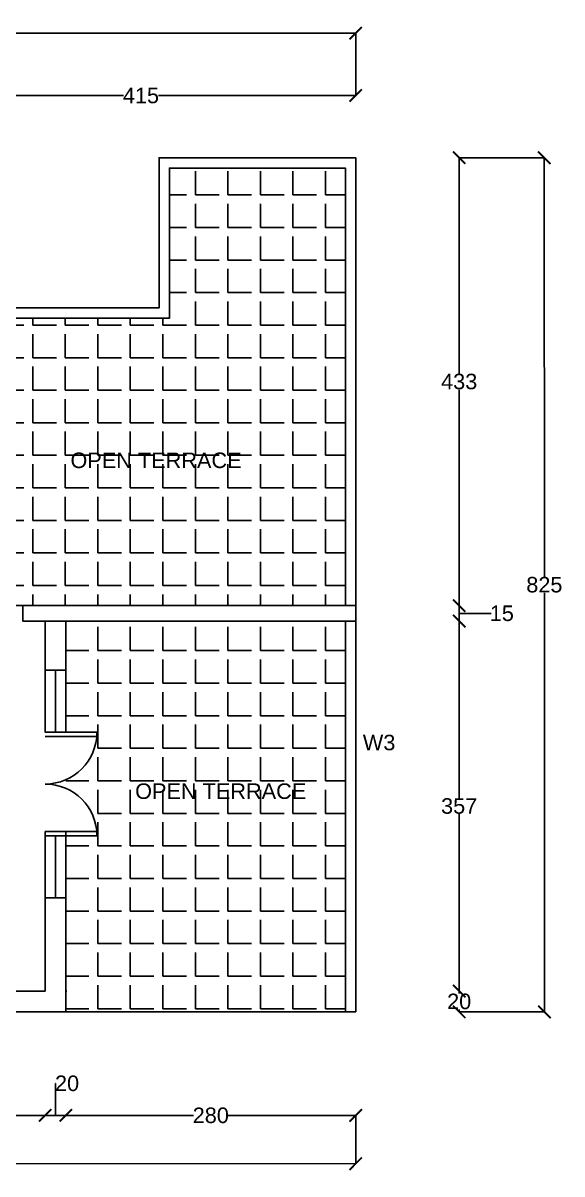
# Model space of a CAD drawing. Header units: centimetres. Extents: x -992 to 575039, y -1394 to 978780.
# Drawn here: x 3060 to 3581, y -768 to 344 of the extents above; entities that cross this region are included whole.
import ezdxf

# ---------------------------------------------------------------- set-up
doc = ezdxf.new("R2010")
doc.units = ezdxf.units.CM
for name, color, linetype in [('DIMENSIONS', 7, 'Continuous'), ('DOOR', 251, 'Continuous'), ('Hatch', 7, 'Continuous'), ('WINDOW', 1, 'Continuous')]:
    doc.layers.add(name, color=color, linetype=linetype)
doc.styles.get("Standard").update_dxf_attribs({"font": 'arial.ttf'})
doc.dimstyles.new('Jeeva', dxfattribs={"dimtxt": 15, "dimasz": 12, "dimexe": 0.18, "dimexo": 0.0625, "dimgap": 0.09, "dimtad": 0, "dimtih": 1, "dimtoh": 1, "dimdec": 0, "dimzin": 0, "dimdsep": 46, "dimtxsty": 'Standard', "dimblk": 'ARCHTICK', "dimcen": 0.091, "dimadec": 0, "dimazin": 0, "dimtfac": 1, "dimtdec": 0, "dimtofl": 0, "dimtmove": 0, "dimatfit": 3, "dimfxl": 1, "dimtolj": 1, "dimtzin": 0, "dimarcsym": 0})

# ---------------------------------------------------------------- blocks, each defined once
blk = doc.blocks.new('_ArchTick')
at = {"color": 0, "linetype": 'ByBlock', "const_width": 0.15}
blk.add_lwpolyline([(-0.5, -0.5), (0.5, 0.5)], dxfattribs=at)
blk = doc.blocks.new('*D175')
at = {"layer": 'Defpoints', "color": 0, "transparency": 16777216}
for p in [(2966.2, 273.6), (3381.2, 273.6), (3381.2, 273.6)]:
    blk.add_point(p, dxfattribs=at)
at = {"layer": 'DIMENSIONS', "color": 0, "lineweight": -2, "transparency": 16777216}
for p, q in [((2966.2, 273.7), (2966.2, 273.8)), ((2966.2, 273.6), (3156.7, 273.6)), ((3381.2, 273.6), (3190.7, 273.6)), ((3381.2, 273.7), (3381.2, 273.8))]:
    blk.add_line(p, q, dxfattribs=at)
at = {"layer": 'DIMENSIONS', "color": 0, "lineweight": -2, "transparency": 16777216, "xscale": 12, "yscale": 12, "zscale": 12, "rotation": 180}
blk.add_blockref('_ArchTick', (2966.2, 273.6), dxfattribs=at)
at = {"layer": 'DIMENSIONS', "color": 0, "lineweight": -2, "transparency": 16777216, "xscale": 12, "yscale": 12, "zscale": 12}
blk.add_blockref('_ArchTick', (3381.2, 273.6), dxfattribs=at)
at = {"layer": 'DIMENSIONS', "color": 0, "transparency": 16777216, "insert": (3173.7, 273.6), "char_height": 15, "attachment_point": 5}
blk.add_mtext('\\A1;415', dxfattribs=at)
blk = doc.blocks.new('*D176')
at = {"layer": 'Defpoints', "color": 0, "transparency": 16777216}
for p in [(2336.2, 333.8), (2336.2, 273.8), (3381.2, 273.8)]:
    blk.add_point(p, dxfattribs=at)
at = {"layer": 'DIMENSIONS', "color": 0, "lineweight": -2, "transparency": 16777216}
for p, q in [((2336.2, 273.8), (2336.2, 334)), ((2336.2, 333.8), (2836.9, 333.8)), ((3381.2, 333.8), (2880.5, 333.8)), ((3381.2, 273.8), (3381.2, 334))]:
    blk.add_line(p, q, dxfattribs=at)
at = {"layer": 'DIMENSIONS', "color": 0, "lineweight": -2, "transparency": 16777216, "xscale": 12, "yscale": 12, "zscale": 12, "rotation": 180}
blk.add_blockref('_ArchTick', (2336.2, 333.8), dxfattribs=at)
at = {"layer": 'DIMENSIONS', "color": 0, "lineweight": -2, "transparency": 16777216, "xscale": 12, "yscale": 12, "zscale": 12}
blk.add_blockref('_ArchTick', (3381.2, 333.8), dxfattribs=at)
at = {"layer": 'DIMENSIONS', "color": 0, "transparency": 16777216, "insert": (2858.7, 333.8), "char_height": 15, "attachment_point": 5}
blk.add_mtext('\\A1;1045', dxfattribs=at)
blk = doc.blocks.new('*D191')
at = {"layer": 'Defpoints', "color": 0, "transparency": 16777216}
for p in [(2671.2, -711.2), (3081.2, -711.2), (3081.2, -711.2)]:
    blk.add_point(p, dxfattribs=at)
at = {"layer": 'DIMENSIONS', "color": 0, "lineweight": -2, "transparency": 16777216}
for p, q in [((2671.2, -711.1), (2671.2, -711)), ((2671.2, -711.2), (2859.3, -711.2)), ((3081.2, -711.2), (2893.1, -711.2)), ((3081.2, -711.1), (3081.2, -711))]:
    blk.add_line(p, q, dxfattribs=at)
at = {"layer": 'DIMENSIONS', "color": 0, "lineweight": -2, "transparency": 16777216, "xscale": 12, "yscale": 12, "zscale": 12, "rotation": 180}
blk.add_blockref('_ArchTick', (2671.2, -711.2), dxfattribs=at)
at = {"layer": 'DIMENSIONS', "color": 0, "lineweight": -2, "transparency": 16777216, "xscale": 12, "yscale": 12, "zscale": 12}
blk.add_blockref('_ArchTick', (3081.2, -711.2), dxfattribs=at)
at = {"layer": 'DIMENSIONS', "color": 0, "transparency": 16777216, "insert": (2876.2, -711.2), "char_height": 15, "attachment_point": 5}
blk.add_mtext('\\A1;410', dxfattribs=at)
blk = doc.blocks.new('*D192')
at = {"layer": 'Defpoints', "color": 0, "transparency": 16777216}
for p in [(3081.2, -711.2), (3101.2, -711.2), (3101.2, -711.2)]:
    blk.add_point(p, dxfattribs=at)
at = {"layer": 'DIMENSIONS', "color": 0, "lineweight": -2, "transparency": 16777216}
for p, q in [((3091.2, -711.2), (3091.2, -680.3)), ((3091.2, -680.3), (3091.4, -680.3)), ((3081.2, -711.1), (3081.2, -711)), ((3081.2, -711.2), (3101.2, -711.2)), ((3101.2, -711.1), (3101.2, -711))]:
    blk.add_line(p, q, dxfattribs=at)
at = {"layer": 'DIMENSIONS', "color": 0, "lineweight": -2, "transparency": 16777216, "xscale": 12, "yscale": 12, "zscale": 12, "rotation": 180}
blk.add_blockref('_ArchTick', (3081.2, -711.2), dxfattribs=at)
at = {"layer": 'DIMENSIONS', "color": 0, "lineweight": -2, "transparency": 16777216, "xscale": 12, "yscale": 12, "zscale": 12}
blk.add_blockref('_ArchTick', (3101.2, -711.2), dxfattribs=at)
at = {"layer": 'DIMENSIONS', "color": 0, "transparency": 16777216, "insert": (3102.3, -680.3), "char_height": 15, "attachment_point": 5}
blk.add_mtext('\\A1;20', dxfattribs=at)
blk = doc.blocks.new('*D193')
at = {"layer": 'Defpoints', "color": 0, "transparency": 16777216}
for p in [(3101.2, -711.2), (3381.2, -711.2), (3381.2, -711.2)]:
    blk.add_point(p, dxfattribs=at)
at = {"layer": 'DIMENSIONS', "color": 0, "lineweight": -2, "transparency": 16777216}
for p, q in [((3101.2, -711.1), (3101.2, -711)), ((3101.2, -711.2), (3224.4, -711.2)), ((3381.2, -711.2), (3258, -711.2)), ((3381.2, -711.1), (3381.2, -711))]:
    blk.add_line(p, q, dxfattribs=at)
at = {"layer": 'DIMENSIONS', "color": 0, "lineweight": -2, "transparency": 16777216, "xscale": 12, "yscale": 12, "zscale": 12, "rotation": 180}
blk.add_blockref('_ArchTick', (3101.2, -711.2), dxfattribs=at)
at = {"layer": 'DIMENSIONS', "color": 0, "lineweight": -2, "transparency": 16777216, "xscale": 12, "yscale": 12, "zscale": 12}
blk.add_blockref('_ArchTick', (3381.2, -711.2), dxfattribs=at)
at = {"layer": 'DIMENSIONS', "color": 0, "transparency": 16777216, "insert": (3241.2, -711.2), "char_height": 15, "attachment_point": 5}
blk.add_mtext('\\A1;280', dxfattribs=at)
blk = doc.blocks.new('*D194')
at = {"layer": 'Defpoints', "color": 0, "transparency": 16777216}
for p in [(2336.2, -711.2), (3381.2, -711), (2336.2, -758)]:
    blk.add_point(p, dxfattribs=at)
at = {"layer": 'DIMENSIONS', "color": 0, "lineweight": -2, "transparency": 16777216}
for p, q in [((2336.2, -711.3), (2336.2, -758.2)), ((3381.2, -711.1), (3381.2, -758)), ((2336.2, -758), (2836.9, -757.9)), ((3381.2, -757.8), (2880.5, -757.9))]:
    blk.add_line(p, q, dxfattribs=at)
at = {"layer": 'DIMENSIONS', "color": 0, "lineweight": -2, "transparency": 16777216, "xscale": 12, "yscale": 12, "zscale": 12}
for p, rotation in [((2336.2, -758), 180.0098691293879), ((3381.2, -757.8), 0.009869129387878317)]:
    blk.add_blockref('_ArchTick', p, dxfattribs=dict(at, rotation=rotation))
at = {"layer": 'DIMENSIONS', "color": 0, "transparency": 16777216, "insert": (2858.7, -757.9), "char_height": 15, "attachment_point": 5}
blk.add_mtext('\\A1;1045', dxfattribs=at)
blk = doc.blocks.new('*D183')
at = {"layer": 'Defpoints', "color": 0, "transparency": 16777216}
for p in [(3481.2, 213.6), (3481.2, -218.9), (3481.2, -218.9)]:
    blk.add_point(p, dxfattribs=at)
at = {"layer": 'DIMENSIONS', "color": 0, "lineweight": -2, "transparency": 16777216}
for p, q in [((3481.2, 213.6), (3481.2, 5.1)), ((3481.3, 213.6), (3481.4, 213.6)), ((3481.2, -218.9), (3481.2, -10.4)), ((3481.3, -218.9), (3481.4, -218.9))]:
    blk.add_line(p, q, dxfattribs=at)
at = {"layer": 'DIMENSIONS', "color": 0, "lineweight": -2, "transparency": 16777216, "xscale": 12, "yscale": 12, "zscale": 12}
for p, rotation in [((3481.2, 213.6), 90), ((3481.2, -218.9), 270)]:
    blk.add_blockref('_ArchTick', p, dxfattribs=dict(at, rotation=rotation))
at = {"layer": 'DIMENSIONS', "color": 0, "transparency": 16777216, "insert": (3481.2, -2.6), "char_height": 15, "attachment_point": 5}
blk.add_mtext('\\A1;433', dxfattribs=at)
blk = doc.blocks.new('*D184')
at = {"layer": 'Defpoints', "color": 0, "transparency": 16777216}
for p in [(3481.2, -218.9), (3481.2, -233.9), (3481.2, -233.9)]:
    blk.add_point(p, dxfattribs=at)
at = {"layer": 'DIMENSIONS', "color": 0, "lineweight": -2, "transparency": 16777216}
for p, q in [((3481.2, -218.9), (3481.2, -233.9)), ((3481.3, -218.9), (3481.4, -218.9)), ((3481.2, -226.4), (3512.1, -226.4)), ((3512.1, -226.4), (3512.2, -226.4)), ((3481.3, -233.9), (3481.4, -233.9))]:
    blk.add_line(p, q, dxfattribs=at)
at = {"layer": 'DIMENSIONS', "color": 0, "lineweight": -2, "transparency": 16777216, "xscale": 12, "yscale": 12, "zscale": 12}
for p, rotation in [((3481.2, -218.9), 90), ((3481.2, -233.9), 270)]:
    blk.add_blockref('_ArchTick', p, dxfattribs=dict(at, rotation=rotation))
at = {"layer": 'DIMENSIONS', "color": 0, "transparency": 16777216, "insert": (3522.4, -226.4), "char_height": 15, "attachment_point": 5}
blk.add_mtext('\\A1;15', dxfattribs=at)
blk = doc.blocks.new('*D185')
at = {"layer": 'Defpoints', "color": 0, "transparency": 16777216}
for p in [(3481.2, -233.9), (3481.2, -591.2), (3481.2, -591.2)]:
    blk.add_point(p, dxfattribs=at)
at = {"layer": 'DIMENSIONS', "color": 0, "lineweight": -2, "transparency": 16777216}
for p, q in [((3481.2, -233.9), (3481.2, -404.8)), ((3481.3, -233.9), (3481.4, -233.9)), ((3481.2, -591.2), (3481.2, -420.3)), ((3481.3, -591.2), (3481.4, -591.2))]:
    blk.add_line(p, q, dxfattribs=at)
at = {"layer": 'DIMENSIONS', "color": 0, "lineweight": -2, "transparency": 16777216, "xscale": 12, "yscale": 12, "zscale": 12}
for p, rotation in [((3481.2, -233.9), 90), ((3481.2, -591.2), 270)]:
    blk.add_blockref('_ArchTick', p, dxfattribs=dict(at, rotation=rotation))
at = {"layer": 'DIMENSIONS', "color": 0, "transparency": 16777216, "insert": (3481.2, -412.5), "char_height": 15, "attachment_point": 5}
blk.add_mtext('\\A1;357', dxfattribs=at)
blk = doc.blocks.new('*D186')
at = {"layer": 'Defpoints', "color": 0, "transparency": 16777216}
for p in [(3481.2, -591.2), (3481.2, -611.2), (3481.2, -611.2)]:
    blk.add_point(p, dxfattribs=at)
at = {"layer": 'DIMENSIONS', "color": 0, "lineweight": -2, "transparency": 16777216}
for p, q in [((3481.2, -591.2), (3481.2, -593.4)), ((3481.3, -591.2), (3481.4, -591.2)), ((3481.2, -611.2), (3481.2, -608.9)), ((3481.3, -611.2), (3481.4, -611.2))]:
    blk.add_line(p, q, dxfattribs=at)
at = {"layer": 'DIMENSIONS', "color": 0, "lineweight": -2, "transparency": 16777216, "xscale": 12, "yscale": 12, "zscale": 12}
for p, rotation in [((3481.2, -591.2), 90), ((3481.2, -611.2), 270)]:
    blk.add_blockref('_ArchTick', p, dxfattribs=dict(at, rotation=rotation))
at = {"layer": 'DIMENSIONS', "color": 0, "transparency": 16777216, "insert": (3481.2, -601.2), "char_height": 15, "attachment_point": 5}
blk.add_mtext('\\A1;20', dxfattribs=at)
blk = doc.blocks.new('*D187')
at = {"layer": 'Defpoints', "color": 0, "transparency": 16777216}
for p in [(3481.2, 213.6), (3563.4, 213.6), (3481.4, -611.2)]:
    blk.add_point(p, dxfattribs=at)
at = {"layer": 'DIMENSIONS', "color": 0, "lineweight": -2, "transparency": 16777216}
for p, q in [((3481.3, 213.6), (3563.6, 213.6)), ((3563.4, 213.6), (3563.5, -191)), ((3563.6, -611.2), (3563.5, -206.5)), ((3481.4, -611.2), (3563.8, -611.2))]:
    blk.add_line(p, q, dxfattribs=at)
at = {"layer": 'DIMENSIONS', "color": 0, "lineweight": -2, "transparency": 16777216, "xscale": 12, "yscale": 12, "zscale": 12}
for p, rotation in [((3563.4, 213.6), 90.0125040122984), ((3563.6, -611.2), 270.0125040122984)]:
    blk.add_blockref('_ArchTick', p, dxfattribs=dict(at, rotation=rotation))
at = {"layer": 'DIMENSIONS', "color": 0, "transparency": 16777216, "insert": (3563.5, -198.8), "char_height": 15, "attachment_point": 5}
blk.add_mtext('\\A1;825', dxfattribs=at)

msp = doc.modelspace()

# ---------------------------------------------------------------- hatches: boundary and pattern name
at = {"layer": 'Hatch', "true_color": 0x636466}
h = msp.add_hatch(dxfattribs=at)
h.set_pattern_fill('ANGLE', color=251, scale=4.5)
h.set_pattern_definition([(0, (-6140.608, -105.248), (0, 31.4325), [22.86, -8.5725]), (90, (-6140.608, -105.248), (-31.4325, 2e-15), [22.86, -8.5725])])
h.paths.add_polyline_path([(3371.2, 203.6), (3201.2, 203.6), (3201.2, 58.6), (2966.2, 58.6), (2966.2, -144.6, -0.378897), (3058.5, -218.9), (3059.7, -218.9), (3081.2, -218.9), (3371.2, -218.9)])
h.paths.add_polyline_path([(3371.2, -233.9), (3101.2, -233.9), (3101.2, -312.5), (3101.2, -341.2), (3131.2, -341.2, -0.298217), (3101.2, -387), (3101.2, -395.4, -0.298217), (3131.2, -441.2), (3101.2, -441.2), (3101.2, -501.2), (3101.2, -611.2), (3371.2, -611.2)])
h.paths.add_polyline_path([(3100.8, -94.5), (3273.7, -94.5), (3273.7, -63.6), (3100.8, -63.6)], flags=24)
h.paths.add_polyline_path([(3163.3, -414.1), (3336.1, -414.1), (3336.1, -383.1), (3163.3, -383.1)], flags=24)

# ---------------------------------------------------------------- linework, layer by layer
for p, q in [((3191.2, 68.6), (3191.2, 213.6)), ((3059.7, -218.9), (2966.2, -218.9)), ((3059.7, -233.9), (3059.7, -218.9)), ((3081.2, -218.9), (3059.7, -218.9)), ((3059.7, -233.9), (3081.2, -233.9)), ((3081.2, -233.9), (3101.2, -233.9)), ((3081.2, -281.2), (3101.2, -281.2)), ((3081.2, -341.2), (3101.2, -341.2)), ((3081.2, -441.2), (3101.2, -441.2)), ((3081.2, -501.2), (3101.2, -501.2))]:
    msp.add_line(p, q)
for points in [[(2966.2, 68.6), (3191.2, 68.6), (3191.2, 213.6), (3381.2, 213.6), (3381.2, -218.9)], [(2966.2, 58.6), (3201.2, 58.6), (3201.2, 203.6), (3371.2, 203.6), (3371.2, -218.9)], [(3371.2, -611.2), (3371.2, -233.9)], [(3381.2, -611.2), (3381.2, -233.9)]]:
    msp.add_lwpolyline(points)
at = {"layer": 'DIMENSIONS'}
for p, q in [((3191.2, 213.6), (3381.2, 213.6)), ((3381.2, -611.2), (3381.2, 213.6)), ((2951.2, 68.6), (3191.2, 68.6)), ((3081.2, -218.9), (3381.2, -218.9)), ((3081.2, -312.5), (3081.2, -233.9)), ((3081.2, -312.5), (3081.2, -233.9)), ((3101.2, -312.5), (3101.2, -233.9)), ((3101.2, -233.9), (3381.2, -233.9)), ((3101.2, -312.5), (3101.2, -233.9)), ((3081.2, -591.2), (3081.2, -437.2)), ((3101.2, -611.2), (3101.2, -437.2)), ((3081.2, -591.2), (2671.2, -591.2)), ((3102.2, -591.2), (3101.2, -591.2)), ((3381.2, -611.2), (2336.2, -611.2))]:
    msp.add_line(p, q, dxfattribs=at)
at = {"layer": 'DOOR'}
for p, q in [((3081.2, -341.2), (3131.2, -341.2)), ((3081.2, -345.2), (3131.2, -345.2)), ((3081.2, -437.2), (3131.2, -437.2)), ((3081.2, -441.2), (3081.2, -437.2)), ((3081.2, -441.2), (3131.2, -441.2))]:
    msp.add_line(p, q, dxfattribs=at)
for centre, start, end in [((3081.2, -341.2), 270, 0), ((3081.2, -441.2), 0, 90)]:
    msp.add_arc(centre, 50, start, end, dxfattribs=at)
at = {"layer": 'WINDOW'}
for p, q in [((3091.2, -341.2), (3091.2, -281.2)), ((3091.2, -501.2), (3091.2, -441.2))]:
    msp.add_line(p, q, dxfattribs=at)
for points in [[(3081.2, -281.2), (3101.2, -281.2), (3101.2, -341.2), (3081.2, -341.2)], [(3081.2, -441.2), (3101.2, -441.2), (3101.2, -501.2), (3081.2, -501.2)]]:
    msp.add_lwpolyline(points, close=True, dxfattribs=at)

# ---------------------------------------------------------------- texts
at = {"layer": 'DIMENSIONS', "char_height": 15, "attachment_point": 1}
for s, width, insert in [('OPEN TERRACE', 581.157, (3105.6, -71.1)), ('W3', 90.668, (3388.1, -343.6)), ('OPEN TERRACE', 581.157, (3168.1, -390.6))]:
    msp.add_mtext_dynamic_manual_height_columns(s, width=width, gutter_width=1, heights=[0], dxfattribs=dict(at, insert=insert))

# ---------------------------------------------------------------- dimensions: what is measured, and where the dimension line sits
at = {"layer": 'DIMENSIONS'}
dim = msp.add_linear_dim(base=(2336.2, 333.8), p1=(3381.2, 273.8), p2=(2336.2, 273.8), dimstyle='Jeeva', dxfattribs=at)
dim.commit()
dim.dimension.update_dxf_attribs({"geometry": '*D176', "text_midpoint": (2858.7, 333.8)})
for base, p1, p2, picture, middle in [((3381.2, 273.6), (2966.2, 273.6), (3381.2, 273.6), '*D175', (3173.7, 273.6)), ((3101.2, -711.2), (3081.2, -711.2), (3101.2, -711.2), '*D192', (3091.5, -680.3)), ((3081.2, -711.2), (2671.2, -711.2), (3081.2, -711.2), '*D191', (2876.2, -711.2)), ((3381.2, -711.2), (3101.2, -711.2), (3381.2, -711.2), '*D193', (3241.2, -711.2))]:
    dim = msp.add_linear_dim(base=base, p1=p1, p2=p2, dimstyle='Jeeva', override={"dimtmove": 1}, dxfattribs=at)
    dim.commit()
    dim.dimension.update_dxf_attribs({"geometry": picture, "text_midpoint": middle})
dim = msp.add_linear_dim(base=(3481.1980405, -218.8957606), p1=(3481.1980405, 213.6042394), p2=(3481.1980405, -218.8957606), angle=90, dimstyle='Jeeva', dxfattribs=at)
dim.commit()
dim.dimension.update_dxf_attribs({"geometry": '*D183', "text_midpoint": (3481.1980405, -2.6457606)})
for p1, p2, distance, picture, middle in [((3481.4, -611.2), (3481.2, 213.6), -82.2, '*D187', (3563.5, -198.8)), ((3381.2, -711), (2336.2, -711.2), 46.8, '*D194', (2858.7, -757.9))]:
    dim = msp.add_aligned_dim(p1=p1, p2=p2, distance=distance, dimstyle='Jeeva', dxfattribs=at)
    dim.commit()
    dim.dimension.update_dxf_attribs({"geometry": picture, "text_midpoint": middle})
for base, p1, p2, picture, middle in [((3481.2, -233.9), (3481.2, -218.9), (3481.2, -233.9), '*D184', (3512.3, -226.4)), ((3481.2, -591.2), (3481.2, -233.9), (3481.2, -591.2), '*D185', (3481.2, -412.5)), ((3481.2, -611.2), (3481.2, -591.2), (3481.2, -611.2), '*D186', (3481.2, -601.2))]:
    dim = msp.add_linear_dim(base=base, p1=p1, p2=p2, angle=90, dimstyle='Jeeva', override={"dimtmove": 1}, dxfattribs=at)
    dim.commit()
    dim.dimension.update_dxf_attribs({"geometry": picture, "text_midpoint": middle})

doc.saveas('drawing.dxf')
